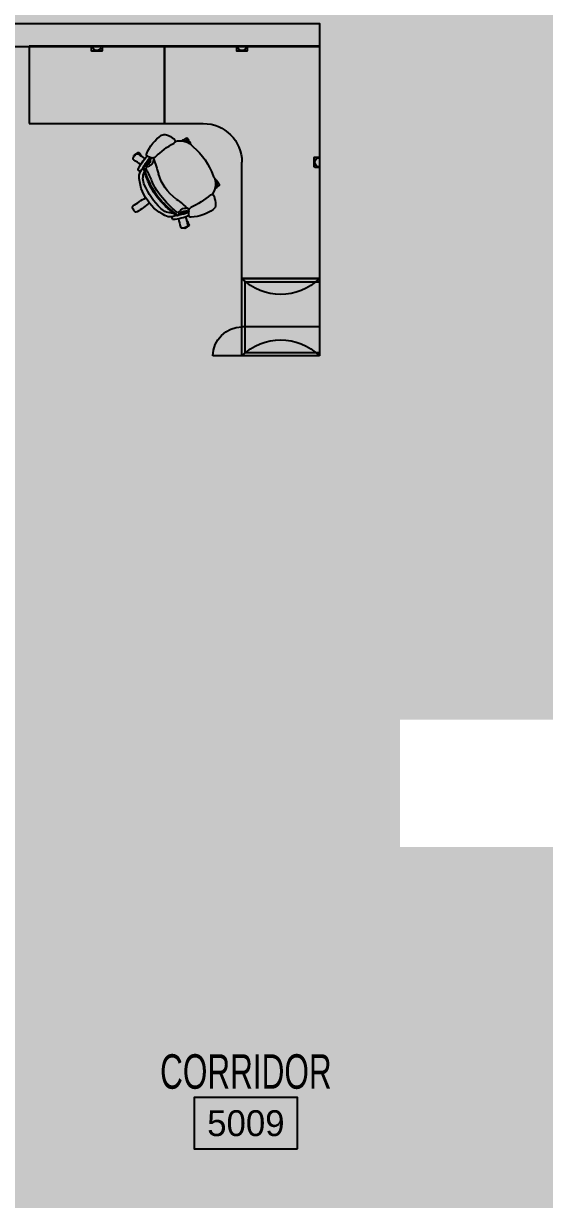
# Model space of a CAD drawing. Header units: inches. Extents: x -71 to 4499, y -33 to 4893.
# Drawn here: x 3293.7 to 3455.3, y 3184.9 to 3549.1 of the extents above; entities that cross this region are included whole.
import ezdxf
from ezdxf.enums import TextEntityAlignment as Align

# ---------------------------------------------------------------- set-up
doc = ezdxf.new("R2010")
doc.units = ezdxf.units.IN
doc.header["$LTSCALE"] = 96
doc.header["$MEASUREMENT"] = 0
doc.linetypes.add('PHANTOM4', pattern=[0.625, 0.3125, -0.0625, 0.0625, -0.0625, 0.0625, -0.0625])
for name, color, linetype in [('A-Area', 212, 'PHANTOM4'), ('A-Area-Iden', 7, 'Continuous'), ('A-Area-Iden-Name', 7, 'Continuous'), ('A-Area-Iden-Numb', 7, 'Continuous'), ('A-Bldg-Patt', 5, 'Continuous'), ('A-Furn', 43, 'Continuous'), ('A-FURN-EXIST', 33, 'Continuous'), ('AFUFU-2D-CH', 2, 'Continuous'), ('AFUFU-2D-SC', 6, 'Continuous'), ('AFUFU-2D-SC-TX', 6, 'Continuous'), ('AFUFU-2D-WS', 1, 'Continuous'), ('AFUFU-2D-WS-SU-TX', 1, 'Continuous'), ('AFUFU-2D-WS-TX', 1, 'Continuous'), ('AFUPA-2D-SW-64-TX-T', 3, 'Continuous')]:
    doc.layers.add(name, color=color, linetype=linetype)
doc.styles.add('XFINE_0', font='ARIALN.TTF', dxfattribs={"width": 0.8})

# ---------------------------------------------------------------- blocks, each defined once
blk = doc.blocks.new('A$C62865EDF (2)')
at = {"layer": 'A-Furn'}
blk.add_lwpolyline([(36.24, 96.16), (435.47, 96.16), (435.47, 103.34), (36.24, 103.34)], close=True, dxfattribs=at)
at = {"layer": 'AFUFU-2D-CH'}
for p, q in [((389.95, 156.8), (389.95, 156.81)), ((389.95, 156.8), (389.95, 156.81)), ((389.95, 156.81), (389.95, 156.81)), ((389.95, 156.8), (389.95, 156.8)), ((390.08, 156.89), (390.09, 156.89)), ((390.08, 156.89), (390.08, 156.89)), ((390.08, 156.89), (390.08, 156.89)), ((390.08, 156.89), (390.09, 156.89)), ((393.5, 159.46), (393.7, 159.6)), ((393.7, 159.6), (393.74, 159.6)), ((395.15, 158.62), (393.74, 159.6)), ((394.32, 157.21), (394.37, 157.29)), ((394.36, 157.37), (394.37, 157.29)), ((394.4, 157.4), (394.37, 157.42)), ((394.45, 157.41), (394.4, 157.4)), ((394.45, 157.41), (394.81, 157.92)), ((394.54, 158.16), (394.81, 157.98)), ((394.56, 158.23), (394.85, 158.03)), ((394.81, 157.98), (394.81, 157.92)), ((394.9, 158.04), (394.85, 158.03)), ((395.03, 158.22), (394.9, 158.04)), ((395.16, 158.58), (395.03, 158.22)), ((395.15, 158.62), (395.16, 158.58)), ((393.73, 154.5), (393.27, 154.43)), ((394.87, 153.58), (394.04, 153.38)), ((394.51, 154.51), (394.51, 154.51)), ((394.51, 154.51), (394.51, 154.51)), ((394.51, 154.51), (394.51, 154.51)), ((394.51, 154.51), (394.51, 154.51)), ((394.87, 153.58), (395.25, 153.43)), ((395, 155.52), (395.01, 154.04)), ((404.47, 146.16), (403.57, 146.8)), ((403.63, 145.96), (404.17, 145.58)), ((403.64, 145.95), (403.63, 145.94)), ((403.63, 145.88), (404.13, 145.53)), ((404.35, 145.77), (404.23, 145.59)), ((404.49, 146.13), (404.35, 145.77)), ((404.47, 146.16), (404.49, 146.13)), ((403.1, 144.51), (403.24, 144.41)), ((403.29, 144.4), (403.24, 144.41)), ((403.57, 144.66), (403.29, 144.4)), ((403.69, 144.89), (403.45, 145.06)), ((403.72, 144.95), (403.49, 145.11)), ((403.57, 144.66), (403.7, 144.84)), ((403.61, 145.56), (403.61, 145.56)), ((403.61, 145.56), (403.61, 145.56)), ((403.61, 145.56), (403.61, 145.56)), ((403.61, 145.56), (403.61, 145.56)), ((403.69, 144.89), (403.7, 144.84)), ((403.78, 144.96), (403.72, 144.95)), ((403.78, 144.96), (404.14, 145.47)), ((404.13, 145.53), (404.14, 145.47)), ((404.23, 145.59), (404.17, 145.58)), ((382.73, 138.8), (382.64, 139.25)), ((383.99, 138.04), (383.89, 138.89)), ((378, 137.32), (377.93, 137.08)), ((377.93, 137.08), (377.94, 137.04)), ((379.35, 136.06), (377.94, 137.04)), ((379.35, 136.06), (379.39, 136.05)), ((379.39, 136.05), (379.68, 136.3)), ((379.51, 136.74), (379.8, 136.54)), ((379.57, 136.78), (379.83, 136.6)), ((379.68, 136.3), (379.81, 136.48)), ((379.81, 136.48), (379.8, 136.54)), ((379.83, 136.6), (379.89, 136.61)), ((380.25, 137.12), (379.89, 136.61)), ((380.24, 137.18), (380.21, 137.2)), ((380.25, 137.12), (380.24, 137.18)), ((380.26, 137.23), (380.34, 137.24)), ((380.39, 137.32), (380.34, 137.24)), ((382.22, 137.26), (383.61, 137.75)), ((382.99, 138.06), (382.99, 138.06)), ((382.99, 138.06), (382.99, 138.06)), ((382.99, 138.06), (382.99, 138.06)), ((382.99, 138.06), (382.99, 138.06)), ((383.99, 138.04), (384.26, 137.74)), ((394.24, 131.55), (393.34, 132.18)), ((394.15, 132.41), (394.16, 132.42)), ((394.15, 132.41), (394.68, 132.04)), ((394.22, 132.44), (394.72, 132.09)), ((394.24, 131.55), (394.28, 131.55)), ((394.28, 131.55), (394.57, 131.8)), ((394.51, 132.57), (394.51, 132.57)), ((394.51, 132.57), (394.51, 132.57)), ((394.51, 132.57), (394.51, 132.57)), ((394.51, 132.57), (394.51, 132.57)), ((394.57, 131.8), (394.69, 131.98)), ((394.69, 131.98), (394.68, 132.04)), ((394.72, 132.09), (394.78, 132.1)), ((395.14, 132.62), (394.78, 132.1)), ((395.13, 132.67), (394.9, 132.84)), ((395.17, 132.73), (394.93, 132.89)), ((395.14, 132.62), (395.13, 132.67)), ((395.17, 132.73), (395.23, 132.74)), ((395.35, 132.92), (395.23, 132.74)), ((395.32, 133.41), (395.47, 133.31)), ((395.35, 132.92), (395.49, 133.27)), ((395.49, 133.27), (395.47, 133.31))]:
    blk.add_line(p, q, dxfattribs=at)
for centre, radius, start, end in [((391.56, 156.16), 1.74, 158.3236, 185.7926), ((390.08, 156.75), 0.142, 87.884, 158.8399), ((388.82, 141.4), 15.54, 66.5275, 85.3085), ((436.46, 147.85), 45.41, 165.6355, 168.853), ((392.96, 159.08), 0.496, 68.4053, 175.145), ((392.29, 154.94), 4.68, 66.293, 79.5626), ((367.86, 164.07), 27.33, 342.955, 348.439), ((394.05, 158.64), 0.59, 354.5461, 77.7758), ((378.17, 153.11), 0.658, 150.578, 223.1097), ((381.39, 151.44), 4.28, 136.8902, 152.2976), ((378.72, 153.91), 0.648, 66.2382, 134.7345), ((356.62, 120.9), 40.36, 49.6916, 56.3618), ((402.1, 136.94), 22.82, 133.8813, 156.119), ((392.86, 144.05), 12.68, 109.7991, 147.3819), ((389.78, 149.91), 4.94, 85.6399, 135.2045), ((405.5, 134.52), 25.44, 127.6106, 136.2806), ((405.72, 134.33), 25.44, 127.6106, 136.2806), ((438.97, 99.98), 72.51, 131.8265, 134.6201), ((389.2, 151.88), 4.15, 63.6599, 98.6934), ((380.18, 165.61), 14.69, 311.838, 315.8302), ((390.62, 155.2), 0.835, 219.5676, 239.2262), ((383.57, 162.94), 10.75, 308.075, 315.8212), ((392.86, 152.2), 2.89, 118.2225, 141.0648), ((391.33, 154.86), 0.8, 65.5285, 139.8645), ((362.08, 190.29), 49.22, 306.1018, 311.7721), ((391.61, 155.07), 0.512, 78.4737, 131.2321), ((390.36, 152.37), 2.63, 36.9991, 64.4546), ((391.41, 154.7), 0.919, 55.4214, 74.4379), ((391.53, 155.27), 0.348, 337.7618, 57.992), ((391.9, 155.13), 0.0489, 161.0386, 240.3921), ((391.53, 154.27), 0.888, 38.4074, 67.3483), ((390.04, 142.3), 13.31, 68.1789, 81.8956), ((391.47, 154.7), 0.887, 35.4319, 58.5081), ((351.93, 42.66), 119.68, 69.1569, 70.4724), ((396.31, 163.57), 9.32, 243.744, 253.9291), ((391.89, 154.97), 0.393, 339.7751, 39.8413), ((392.24, 154.84), 0.023, 244.0607, 343.2322), ((395.2, 157.09), 3.54, 213.4698, 227.0615), ((393.76, 155.09), 1.73, 220.9566, 279.2355), ((393.11, 155.1), 0.688, 241.8448, 283.2431), ((393.61, 155.57), 1.36, 232.5491, 289.7693), ((393.71, 154.56), 0.0616, 280.127, 70.4725), ((393.72, 151.68), 2.94, 74.3455, 89.6886), ((395.64, 106.19), 48.13, 90.8147, 91.8651), ((394.24, 153.3), 1.24, 55.0033, 77.3254), ((394.51, 153.99), 0.55, 310.8654, 344.4746), ((394.51, 153.99), 0.55, 25.8767, 36.1554), ((395.55, 155.56), 0.548, 74.4072, 184.4141), ((396.01, 154.07), 0.992, 181.7837, 248.343), ((384.43, 129.3), 26.35, 49.1711, 64.8262), ((395.12, 143.3), 12.8, 54.3542, 87.4465), ((401.61, 152.33), 1.68, 358.3413, 54.8306), ((401.62, 185.16), 40.36, 233.6382, 240.3084), ((392.26, 143.18), 12.68, 142.6181, 180.2009), ((400.71, 137.91), 19.65, 133.7774, 156.2226), ((400.93, 137.73), 19.65, 133.7774, 156.2226), ((408.39, 132.7), 27.77, 137.135, 152.9624), ((400.18, 138.28), 15.25, 126.6442, 163.358), ((402.14, 149.76), 0.708, 227.6016, 350.777), ((389.93, 153.23), 13.39, 344.4635, 355.9043), ((385.7, 144.08), 4.94, 154.7955, 204.3601), ((405.54, 134.57), 25.44, 153.7194, 162.3894), ((398.03, 145.87), 5.24, 330.2874, 37.3793), ((403.15, 146.77), 0.418, 4.0643, 96.2869), ((398.78, 146.03), 4.85, 354.4733, 9.125), ((383.64, 143.95), 4.15, 191.3066, 226.3401), ((367.66, 147.73), 14.69, 334.1698, 338.162), ((371.33, 145.46), 10.75, 334.1788, 341.925), ((381.01, 141.48), 0.835, 50.7738, 70.4324), ((403.37, 135.45), 22.82, 153.4709, 163.0048), ((-910.07, 720.36), 1415.76, 335.88356, 336.03577), ((338.28, 156.3), 49.22, 338.2279, 343.8982), ((381.68, 151.23), 22.37, 310.8423, 339.1576), ((403.15, 145.35), 0.417, 275.7738, 328.5728), ((402.41, 145.63), 1.2, 335.5957, 356.7626), ((403.59, 100.92), 45.41, 121.147, 124.3645), ((379.39, 141.46), 0.151, 133.7089, 201.2298), ((393.36, 147.89), 15.54, 204.6915, 223.4725), ((380.43, 140.27), 1.74, 104.2074, 131.6764), ((381.57, 140.93), 0.8, 150.1355, 224.4715), ((381.48, 140.59), 0.512, 158.7679, 211.5263), ((381.75, 140.91), 0.919, 215.5621, 234.5786), ((381.25, 140.6), 0.348, 232.008, 312.2382), ((392.94, 146.43), 13.31, 208.1044, 221.8211), ((381.77, 140.85), 0.887, 231.4919, 254.5681), ((473.53, 216.33), 119.68, 219.5276, 220.8431), ((381.52, 140.3), 0.0489, 49.6079, 128.9614), ((381.67, 140.37), 0.393, 250.1587, 310.2249), ((375.09, 133.27), 9.32, 36.0709, 46.256), ((382.2, 140.94), 0.888, 222.6517, 251.5926), ((380.81, 136.53), 3.54, 62.9385, 76.5302), ((384.6, 140.4), 2.89, 148.9352, 171.7775), ((383.58, 142.69), 2.63, 225.5454, 253.0009), ((381.91, 140.08), 0.023, 306.7678, 45.9393), ((364.9, 159.84), 27.33, 309.1563, 309.6871), ((381.96, 139.17), 0.688, 6.7569, 48.1552), ((381.69, 138.54), 1.36, 0.2307, 57.4509), ((382.67, 138.79), 0.0616, 219.5275, 9.873), ((385.38, 139.77), 2.94, 200.3114, 215.6545), ((382.19, 138.56), 1.73, 10.7645, 69.0434), ((428.78, 153.53), 48.13, 198.1349, 199.1853), ((378.17, 137.96), 0.496, 114.855, 221.5947), ((381.83, 140), 4.68, 210.4374, 223.707), ((378.95, 137.08), 0.59, 212.2242, 295.4539), ((364.9, 159.84), 27.33, 301.561, 307.045), ((382.36, 136.73), 0.548, 105.5859, 215.5928), ((393.74, 141.32), 12.8, 202.5535, 235.6458), ((384.04, 138.73), 1.24, 212.6746, 234.9967), ((383.48, 138.24), 0.55, 253.8446, 264.1233), ((383.92, 136.81), 0.992, 41.657, 108.2163), ((383.48, 138.24), 0.55, 305.5254, 339.1346), ((403.24, 156.16), 26.35, 225.1738, 240.8289), ((382.62, 142.8), 13.39, 294.0957, 305.5365), ((390.06, 132.52), 0.708, 299.223, 62.3984), ((392.31, 137.7), 5.24, 252.6212, 319.7126), ((393.22, 132.59), 0.418, 193.7131, 285.9357), ((392.42, 136.95), 4.85, 280.875, 295.5267), ((394.04, 133.68), 1.2, 293.2374, 314.4043), ((394.56, 133.08), 0.417, 321.4272, 14.2262), ((387.47, 132.14), 1.68, 235.1694, 291.6587)]:
    blk.add_arc(centre, radius, start, end, dxfattribs=at)
at = {"layer": 'AFUFU-2D-SC'}
for p, q in [((411.47, 199.11), (402.47, 199.11)), ((411.47, 199.11), (411.47, 175.11)), ((435.47, 199.11), (411.47, 199.11)), ((411.47, 199.11), (411.47, 175.11)), ((435.47, 199.11), (411.47, 199.11)), ((412.47, 198.11), (412.47, 176.11)), ((435.47, 198.11), (412.47, 198.11)), ((435.47, 175.11), (435.47, 199.11)), ((435.47, 175.11), (435.47, 199.11)), ((435.47, 190.11), (411.47, 190.11)), ((411.47, 175.11), (435.47, 175.11)), ((411.47, 175.11), (435.47, 175.11)), ((412.47, 176.11), (435.47, 176.11))]:
    blk.add_line(p, q, dxfattribs=at)
for centre, radius, start, end in [((411.47, 199.11), 9, 180, 270), ((423.47, 211.11), 16.97, 225, 315), ((423.47, 163.11), 16.97, 45, 135)]:
    blk.add_arc(centre, radius, start, end, dxfattribs=at)
at = {"layer": 'AFUFU-2D-WS'}
for p, q in [((411.47, 175.11), (411.47, 139.11)), ((435.47, 175.11), (411.47, 175.11)), ((435.47, 103.11), (435.47, 175.11)), ((433.84, 140.49), (433.84, 137.74)), ((435.47, 140.74), (434.09, 140.74)), ((435.47, 140.74), (435.47, 140.49)), ((434.09, 137.49), (435.47, 137.49)), ((435.47, 137.74), (435.47, 137.49)), ((345.47, 103.11), (345.47, 127.11)), ((345.47, 127.11), (387.47, 127.11)), ((387.47, 127.11), (387.47, 103.11)), ((387.47, 103.11), (387.47, 127.11)), ((387.47, 127.11), (399.47, 127.11)), ((387.47, 103.11), (345.47, 103.11)), ((364.84, 104.49), (364.84, 103.11)), ((365.09, 103.11), (364.84, 103.11)), ((367.84, 104.74), (365.09, 104.74)), ((368.09, 103.11), (367.84, 103.11)), ((368.09, 103.11), (368.09, 104.49)), ((435.47, 103.11), (387.47, 103.11)), ((409.84, 104.49), (409.84, 103.11)), ((410.09, 103.11), (409.84, 103.11)), ((412.84, 104.74), (410.09, 104.74)), ((413.09, 103.11), (412.84, 103.11)), ((413.09, 103.11), (413.09, 104.49))]:
    blk.add_line(p, q, dxfattribs=at)
for centre, radius, start, end in [((399.47, 139.11), 12, 270, 0), ((434.09, 140.49), 0.25, 90, 180), ((435.47, 139.11), 1.38, 90, 270), ((434.09, 137.74), 0.25, 180, 270), ((365.09, 104.49), 0.25, 90, 180), ((366.47, 103.11), 1.38, 0, 180), ((367.84, 104.49), 0.25, 0, 90), ((410.09, 104.49), 0.25, 90, 180), ((411.47, 103.11), 1.38, 0, 180), ((412.84, 104.49), 0.25, 0, 90)]:
    blk.add_arc(centre, radius, start, end, dxfattribs=at)
at = {"layer": 'AFUFU-2D-SC-TX', "flags": 1}
for tag, p, rotation in [('CAPPN', (248.47, 199.11), 270), ('CAPMG', (248.47, 199.11), 270), ('CAPMC', (248.47, 199.11), 270), ('CAPQT', (248.47, 199.11), 270), ('CAPDH', (248.47, 199.11), 270), ('CAPGC', (248.47, 199.11), 270), ('CAPPN', (341.97, 199.11), 270), ('CAPMG', (341.97, 199.11), 270), ('CAPMC', (341.97, 199.11), 270), ('CAPQT', (341.97, 199.11), 270), ('CAPDH', (341.97, 199.11), 270), ('CAPGC', (341.97, 199.11), 270), ('CAPPN', (435.47, 199.11), 270), ('CAPMG', (435.47, 199.11), 270), ('CAPMC', (435.47, 199.11), 270), ('CAPQT', (435.47, 199.11), 270), ('CAPDH', (435.47, 199.11), 270), ('CAPGC', (435.47, 199.11), 270), ('CAPPN', (110.47, 175.22), 90), ('CAPMG', (110.47, 175.22), 90), ('CAPMC', (110.47, 175.22), 90), ('CAPQT', (110.47, 175.22), 90), ('CAPDH', (110.47, 175.22), 90), ('CAPGC', (110.47, 175.22), 90), ('CAPPN', (134.47, 175.22), 180), ('CAPMG', (134.47, 175.22), 180), ('CAPMC', (134.47, 175.22), 180), ('CAPQT', (134.47, 175.22), 180), ('CAPDH', (134.47, 175.22), 180), ('CAPGC', (134.47, 175.22), 180), ('CAPPN', (248.47, 175.11), 180), ('CAPMG', (248.47, 175.11), 180), ('CAPMC', (248.47, 175.11), 180), ('CAPQT', (248.47, 175.11), 180), ('CAPDH', (248.47, 175.11), 180), ('CAPGC', (248.47, 175.11), 180), ('CAPPN', (341.97, 175.11), 180), ('CAPMG', (341.97, 175.11), 180), ('CAPMC', (341.97, 175.11), 180), ('CAPQT', (341.97, 175.11), 180), ('CAPDH', (341.97, 175.11), 180), ('CAPGC', (341.97, 175.11), 180), ('CAPPN', (435.47, 175.11), 180), ('CAPMG', (435.47, 175.11), 180), ('CAPMC', (435.47, 175.11), 180), ('CAPQT', (435.47, 175.11), 180), ('CAPDH', (435.47, 175.11), 180), ('CAPGC', (435.47, 175.11), 180), ('CAPPN', (107.82, 103.11), 180), ('CAPMG', (107.82, 103.11), 180), ('CAPMC', (107.82, 103.11), 180), ('CAPQT', (107.82, 103.11), 180), ('CAPDH', (107.82, 103.11), 180), ('CAPGC', (107.82, 103.11), 180), ('CAPPN', (249.33, 24), 270), ('CAPMG', (249.33, 24), 270), ('CAPMC', (249.33, 24), 270), ('CAPQT', (249.33, 24), 270), ('CAPDH', (249.33, 24), 270), ('CAPGC', (249.33, 24), 270), ('CAPPN', (342.83, 24), 270), ('CAPMG', (342.83, 24), 270), ('CAPMC', (342.83, 24), 270), ('CAPQT', (342.83, 24), 270), ('CAPDH', (342.83, 24), 270), ('CAPGC', (342.83, 24), 270), ('CAPPN', (436.33, 24), 270), ('CAPMG', (436.33, 24), 270), ('CAPMC', (436.33, 24), 270), ('CAPQT', (436.33, 24), 270), ('CAPDH', (436.33, 24), 270), ('CAPGC', (436.33, 24), 270), ('CAPPN', (111.33, 0.11), 90), ('CAPMG', (111.33, 0.11), 90), ('CAPMC', (111.33, 0.11), 90), ('CAPQT', (111.33, 0.11), 90), ('CAPDH', (111.33, 0.11), 90), ('CAPGC', (111.33, 0.11), 90)]:
    blk.add_attdef(tag, p, '', height=0.001, rotation=rotation, dxfattribs=at)
for tag, p in [('CAPPN', (111.33, 24.11)), ('CAPMG', (111.33, 24.11)), ('CAPMC', (111.33, 24.11)), ('CAPQT', (111.33, 24.11)), ('CAPDH', (111.33, 24.11)), ('CAPGC', (111.33, 24.11)), ('CAPPN', (225.33, 24)), ('CAPMG', (225.33, 24)), ('CAPMC', (225.33, 24)), ('CAPQT', (225.33, 24)), ('CAPDH', (225.33, 24)), ('CAPGC', (225.33, 24)), ('CAPPN', (318.83, 24)), ('CAPMG', (318.83, 24)), ('CAPMC', (318.83, 24)), ('CAPQT', (318.83, 24)), ('CAPDH', (318.83, 24)), ('CAPGC', (318.83, 24)), ('CAPPN', (412.33, 24)), ('CAPMG', (412.33, 24)), ('CAPMC', (412.33, 24)), ('CAPQT', (412.33, 24)), ('CAPDH', (412.33, 24)), ('CAPGC', (412.33, 24))]:
    blk.add_attdef(tag, p, '', height=0.001, dxfattribs=at)
at = {"layer": 'AFUFU-2D-WS-SU-TX', "flags": 1}
for tag, p, rotation in [('CAPPN', (20.46, 136.44), 120), ('CAPMG', (20.46, 136.44), 120), ('CAPMC', (20.46, 136.44), 120), ('CAPQT', (20.46, 136.44), 120), ('CAPDH', (20.46, 136.44), 120), ('CAPGC', (20.46, 136.44), 120), ('CAPPN', (20.46, 63.06), 240), ('CAPMG', (20.46, 63.06), 240), ('CAPMC', (20.46, 63.06), 240), ('CAPQT', (20.46, 63.06), 240), ('CAPDH', (20.46, 63.06), 240), ('CAPGC', (20.46, 63.06), 240)]:
    blk.add_attdef(tag, p, '', height=0.001, rotation=rotation, dxfattribs=at)
at = {"layer": 'AFUFU-2D-WS-TX', "flags": 1}
for tag, p, rotation in [('CAPPN', (110.47, 103.11), 90), ('CAPMG', (110.47, 103.11), 90), ('CAPMC', (110.47, 103.11), 90), ('CAPQT', (110.47, 103.11), 90), ('CAPDH', (110.47, 103.11), 90), ('CAPGC', (110.47, 103.11), 90), ('CAPPN', (200.47, 103.11), 180), ('CAPMG', (200.47, 103.11), 180), ('CAPMC', (200.47, 103.11), 180), ('CAPQT', (200.47, 103.11), 180), ('CAPDH', (200.47, 103.11), 180), ('CAPGC', (200.47, 103.11), 180), ('CAPPN', (248.47, 103.11), 180), ('CAPMG', (248.47, 103.11), 180), ('CAPMC', (248.47, 103.11), 180), ('CAPQT', (248.47, 103.11), 180), ('CAPDH', (248.47, 103.11), 180), ('CAPGC', (248.47, 103.11), 180), ('CAPPN', (293.97, 103.11), 180), ('CAPMG', (293.97, 103.11), 180), ('CAPMC', (293.97, 103.11), 180), ('CAPQT', (293.97, 103.11), 180), ('CAPDH', (293.97, 103.11), 180), ('CAPGC', (293.97, 103.11), 180), ('CAPPN', (341.97, 103.11), 180), ('CAPMG', (341.97, 103.11), 180), ('CAPMC', (341.97, 103.11), 180), ('CAPQT', (341.97, 103.11), 180), ('CAPDH', (341.97, 103.11), 180), ('CAPGC', (341.97, 103.11), 180), ('CAPPN', (387.47, 103.11), 180), ('CAPMG', (387.47, 103.11), 180), ('CAPMC', (387.47, 103.11), 180), ('CAPQT', (387.47, 103.11), 180), ('CAPDH', (387.47, 103.11), 180), ('CAPGC', (387.47, 103.11), 180), ('CAPPN', (435.47, 103.11), 180), ('CAPMG', (435.47, 103.11), 180), ('CAPMC', (435.47, 103.11), 180), ('CAPQT', (435.47, 103.11), 180), ('CAPDH', (435.47, 103.11), 180), ('CAPGC', (435.47, 103.11), 180), ('CAPPN', (249.33, 96.11), 270), ('CAPMG', (249.33, 96.11), 270), ('CAPMC', (249.33, 96.11), 270), ('CAPQT', (249.33, 96.11), 270), ('CAPDH', (249.33, 96.11), 270), ('CAPGC', (249.33, 96.11), 270), ('CAPPN', (342.83, 96.11), 270), ('CAPMG', (342.83, 96.11), 270), ('CAPMC', (342.83, 96.11), 270), ('CAPQT', (342.83, 96.11), 270), ('CAPDH', (342.83, 96.11), 270), ('CAPGC', (342.83, 96.11), 270), ('CAPPN', (436.33, 96.11), 270), ('CAPMG', (436.33, 96.11), 270), ('CAPMC', (436.33, 96.11), 270), ('CAPQT', (436.33, 96.11), 270), ('CAPDH', (436.33, 96.11), 270), ('CAPGC', (436.33, 96.11), 270)]:
    blk.add_attdef(tag, p, '', height=0.001, rotation=rotation, dxfattribs=at)
for tag, p in [('CAPPN', (111.33, 96.11)), ('CAPMG', (111.33, 96.11)), ('CAPMC', (111.33, 96.11)), ('CAPQT', (111.33, 96.11)), ('CAPDH', (111.33, 96.11)), ('CAPGC', (111.33, 96.11)), ('CAPPN', (159.33, 96.11)), ('CAPMG', (159.33, 96.11)), ('CAPMC', (159.33, 96.11)), ('CAPQT', (159.33, 96.11)), ('CAPDH', (159.33, 96.11)), ('CAPGC', (159.33, 96.11)), ('CAPPN', (252.83, 96.11)), ('CAPMG', (252.83, 96.11)), ('CAPMC', (252.83, 96.11)), ('CAPQT', (252.83, 96.11)), ('CAPDH', (252.83, 96.11)), ('CAPGC', (252.83, 96.11)), ('CAPPN', (346.33, 96.11)), ('CAPMG', (346.33, 96.11)), ('CAPMC', (346.33, 96.11)), ('CAPQT', (346.33, 96.11)), ('CAPDH', (346.33, 96.11)), ('CAPGC', (346.33, 96.11)), ('CAPPN', (346.91, 96.11)), ('CAPMG', (346.91, 96.11)), ('CAPMC', (346.91, 96.11)), ('CAPQT', (346.91, 96.11)), ('CAPDH', (346.91, 96.11)), ('CAPGC', (346.91, 96.11)), ('CAPPN', (440.41, 96.11)), ('CAPMG', (440.41, 96.11)), ('CAPMC', (440.41, 96.11)), ('CAPQT', (440.41, 96.11)), ('CAPDH', (440.41, 96.11)), ('CAPGC', (440.41, 96.11))]:
    blk.add_attdef(tag, p, '', height=0.001, dxfattribs=at)
at = {"layer": 'AFUPA-2D-SW-64-TX-T', "flags": 1}
for tag, p, rotation in [('CAPPN', (34.05, 102.84), 120), ('CAPMG', (34.05, 102.84), 120), ('CAPMC', (34.05, 102.84), 120), ('CAPQT', (34.05, 102.84), 120), ('CAPDH', (34.05, 102.84), 120), ('CAPGC', (34.05, 102.84), 120), ('CAPPN', (10.05, 54.82), 60), ('CAPMG', (10.05, 54.82), 60), ('CAPMC', (10.05, 54.82), 60), ('CAPQT', (10.05, 54.82), 60), ('CAPDH', (10.05, 54.82), 60), ('CAPGC', (10.05, 54.82), 60)]:
    blk.add_attdef(tag, p, '', height=0.001, rotation=rotation, dxfattribs=at)
blk = doc.blocks.new('OTJ_Room_Tag_4_P')
at = {"layer": 'A-Area-Iden-Numb'}
blk.add_lwpolyline([(2, -2), (2, 0), (-2, 0), (-2, -2)], close=True, dxfattribs=at)
at = {"layer": 'A-Area-Iden-Name', "style": 'XFINE_0', "width": 0.8}
for tag, p in [('ROOM:NAME1', (0, 2.351)), ('ROOM:NAME2', (0, 0.334))]:
    blk.add_attdef(tag, text='', height=1.333, dxfattribs=at).set_placement(p, align=Align.CENTER)
at = {"layer": 'A-Area-Iden-Numb', "style": 'XFINE_0', "width": 1.569593}
blk.add_attdef('ROOM:NUMBER', text='', height=1, dxfattribs=at).set_placement((-1.5, -1.5), (1.5, -1.5), align=Align.FIT)

msp = doc.modelspace()

# ---------------------------------------------------------------- hatches: boundary and pattern name
at = {"layer": 'A-Area'}
h = msp.add_hatch(color=256, dxfattribs=at)
h.dxf.hatch_style = 1
edge = h.paths.add_edge_path()
edge.add_line((2891.99, 2954.75), (3410.49, 2954.75))
edge.add_line((3410.49, 2954.75), (3410.49, 3333.5))
edge.add_line((3410.49, 3333.5), (3473.99, 3333.5))
edge.add_line((3473.99, 3333.5), (3473.99, 3430.5))
edge.add_line((3473.99, 3430.5), (3573.49, 3430.5))
edge.add_line((3573.49, 3430.5), (3573.49, 3441.5))
edge.add_line((3573.49, 3441.5), (3592.49, 3441.5))
edge.add_line((3592.49, 3441.5), (3592.49, 3430.5))
edge.add_line((3592.49, 3430.5), (3660.13, 3430.5))
edge.add_line((3660.13, 3430.5), (3660.13, 3667.99))
edge.add_line((3660.13, 3667.99), (4387.88, 3667.71))
edge.add_line((4387.88, 3667.71), (4387.88, 3681.01))
edge.add_line((4387.88, 3681.01), (4396.05, 3681.01))
edge.add_line((4396.05, 3681.01), (4396.05, 3731.28))
edge.add_line((4396.05, 3731.28), (4078.52, 4048.82))
edge.add_line((4078.52, 4048.82), (4072.85, 4043.12))
edge.add_line((4072.85, 4043.12), (4043.13, 4072.84))
edge.add_line((4043.13, 4072.84), (4048.82, 4078.52))
edge.add_line((4048.82, 4078.52), (3696.69, 4430.65))
edge.add_line((3696.69, 4430.65), (3691, 4424.97))
edge.add_line((3691, 4424.97), (3687.95, 4428.01))
edge.add_line((3687.95, 4428.01), (3650.93, 4428.01))
edge.add_line((3650.93, 4428.01), (3650.93, 4436.05))
edge.add_line((3650.93, 4436.05), (3321, 4436.05))
edge.add_line((3321, 4436.05), (3321, 4428.01))
edge.add_line((3321, 4428.01), (3278.99, 4428.01))
edge.add_line((3278.99, 4428.01), (3278.99, 4436.05))
edge.add_line((3278.99, 4436.05), (2922, 4436.05))
edge.add_line((2922, 4436.05), (2922, 4428.01))
edge.add_line((2922, 4428.01), (2891.99, 4428.01))
edge.add_line((2891.99, 4428.01), (2891.99, 4398))
edge.add_line((2891.99, 4398), (2883.94, 4398))
edge.add_line((2883.94, 4398), (2883.94, 4041))
edge.add_line((2883.94, 4041), (2891.99, 4041.01))
edge.add_line((2891.99, 4041.01), (2891.99, 3998.99))
edge.add_line((2891.99, 3998.99), (2883.94, 3998.99))
edge.add_line((2883.94, 3998.99), (2883.94, 3681))
edge.add_line((2883.94, 3681), (2891.99, 3681))
edge.add_line((2891.99, 3681), (2891.99, 3638.99))
edge.add_line((2891.99, 3638.99), (2883.94, 3638.99))
edge.add_line((2883.94, 3638.99), (2883.94, 3321))
edge.add_line((2883.94, 3321), (2891.99, 3321))
edge.add_line((2891.99, 3321), (2891.99, 3279))
edge.add_line((2891.99, 3279), (2883.94, 3279))
edge.add_line((2883.94, 3279), (2883.94, 2961))
edge.add_line((2883.94, 2961), (2891.99, 2961))
edge.add_line((2891.99, 2961), (2891.99, 2954.75))
at = {"layer": 'A-Bldg-Patt'}
h = msp.add_hatch(color=256, dxfattribs=at)
h.dxf.hatch_style = 1
h.paths.add_polyline_path([(3443.89, 1638.97), (3443.89, 1879.45), (3671.49, 1879.45), (3671.49, 1638.69)], flags=16)
h.paths.add_polyline_path([(3917.35, 3804.62), (3917.35, 3670.38), (4387.07, 3672), (4386.95, 3729.73), (3690.17, 4425.79), (2891.99, 4428.01), (2887.85, 2218.72), (2683.7, 2012.45), (2222.63, 1553.5), (8, 1552), (3347.01, 715.9), (3295.52, 755.01), (3528.17, 948.59), (3658.51, 1124.56), (3724.1, 1092.98), (3834.61, 1092.98), (3835.32, 1214.38), (3749.12, 1214.5), (3748.63, 1214.5), (3748.63, 1350.75), (3658.26, 1350.75), (3658.25, 1589.75), (3671.49, 1589.75), (3671.49, 1641.19), (3671.49, 1784.34), (3671.49, 1787.84), (3671.49, 1880.24), (3672.27, 1938.25), (3660.06, 1938.25), (3660, 2057.75), (3473.99, 2059.5), (3842.49, 2059.5), (3845.99, 2316), (3473.99, 2314.5), (3475.49, 2430), (3795, 2433.5), (3795, 2563.52), (3473.99, 2563.52), (3482.49, 3234), (3616.92, 3234), (3622.99, 3294), (3473.99, 3294), (3410.49, 3294), (3410.49, 3494), (3473.72, 3494), (3473.99, 3548.11), (3659.99, 3548.25), (3660.12, 3665.92), (3455.84, 3665.92), (3455.84, 3804.62)])

# ---------------------------------------------------------------- block references
at = {"layer": 'A-Area-Iden'}
ref = msp.add_blockref('OTJ_Room_Tag_4_P', (3362.66, 3216.51), dxfattribs=dict(at, xscale=8, yscale=8, zscale=8))
ref.add_attrib('ROOM:NAME2', 'CORRIDOR', dxfattribs={"layer": 'A-Area-Iden-Name', "height": 10.667, "style": 'XFINE_0', "width": 0.8}).set_placement((3362.66, 3219.18), align=Align.CENTER)
ref.add_attrib('ROOM:NUMBER', '5009', dxfattribs={"layer": 'A-Area-Iden-Numb', "height": 8, "style": 'XFINE_0', "width": 1.177195}).set_placement((3350.66, 3204.51), (3374.66, 3204.51), align=Align.FIT)
at = {"layer": 'A-FURN-EXIST', "xscale": -1, "rotation": 180}
msp.add_blockref('A$C62865EDF (2)', (2949.98, 3645.25), dxfattribs=at)

doc.saveas('drawing.dxf')
